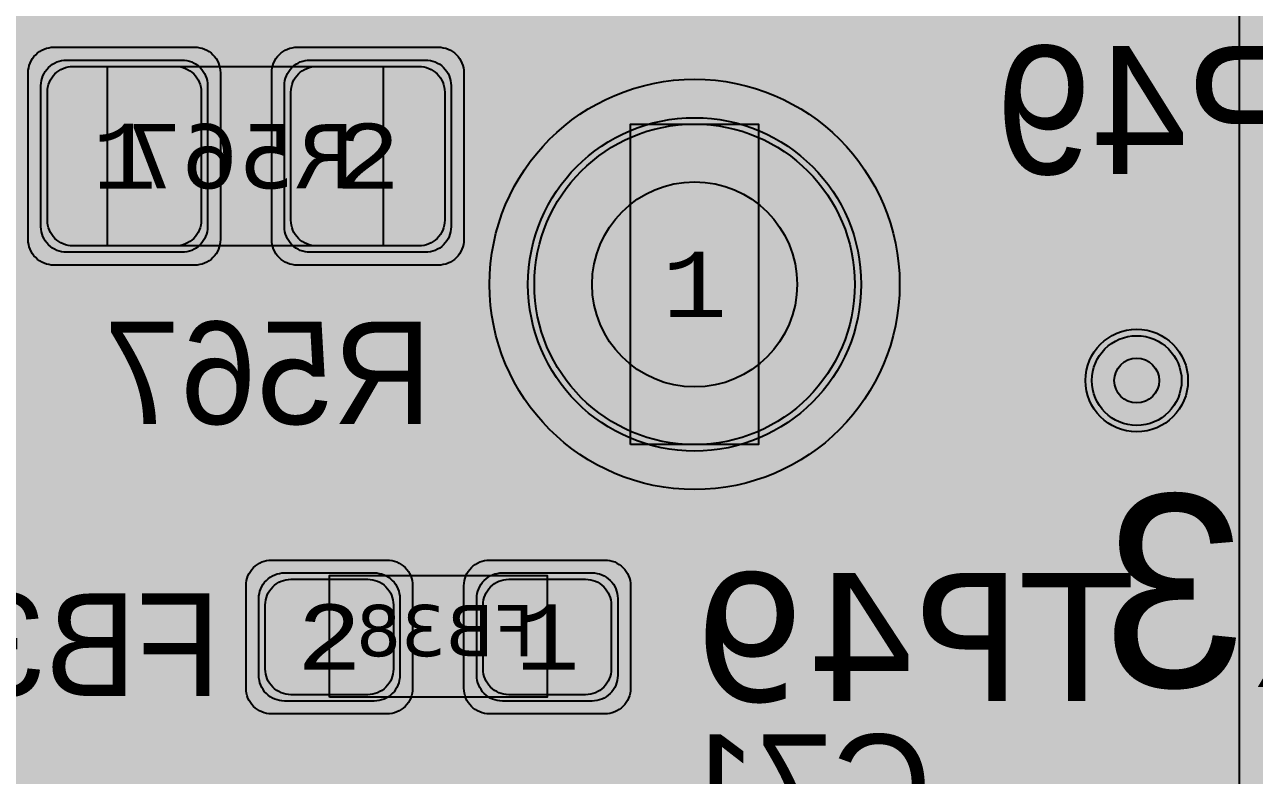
# Model space of a CAD drawing. Extents: x -28 to 199, y -61 to 255.
# Drawn here: x 45.02 to 54.62, y 66.92 to 72.78 of the extents above; entities that cross this region are included whole.
import ezdxf
from ezdxf.enums import TextEntityAlignment as Align

# ---------------------------------------------------------------- set-up
doc = ezdxf.new("R2010")
doc.units = 0
doc.header["$MEASUREMENT"] = 0
for name, color, linetype in [('ASSEMBLY_OUTLINES_BTM', 191, 'CONTINUOUS'), ('ASSEMBLY_PART_NUMBERS_BTM', 191, 'CONTINUOUS'), ('ASSEMBLY_REF_DES_BTM', 191, 'CONTINUOUS'), ('DRILL_DRAWING', 21, 'CONTINUOUS'), ('GENERATED_SILKSCREEN_BTM', 255, 'CONTINUOUS'), ('PART_HOLES_LAYER_2', 30, 'CONTINUOUS'), ('PART_HOLES_LAYER_3', 30, 'CONTINUOUS'), ('PART_HOLES_LAYER_BOTTOM', 30, 'CONTINUOUS'), ('PART_HOLES_LAYER_TOP', 30, 'CONTINUOUS'), ('PART_PADS_LAYER_2', 230, 'CONTINUOUS'), ('PART_PADS_LAYER_3', 81, 'CONTINUOUS'), ('PART_PADS_LAYER_BOTTOM', 10, 'CONTINUOUS'), ('PART_PADS_LAYER_TOP', 150, 'CONTINUOUS'), ('PART_PADS_SMD_BTM', 10, 'CONTINUOUS'), ('PIN_NUMBERS_BTM', 8, 'CONTINUOUS'), ('PIN_NUMBERS_TOP', 8, 'CONTINUOUS'), ('PLACEMENT_OUTLINES_BTM', 222, 'CONTINUOUS'), ('PLANE_DATA_LAYER_2', 230, 'CONTINUOUS'), ('PLANE_DATA_LAYER_3', 81, 'CONTINUOUS'), ('PLANE_DATA_LAYER_BOTTOM', 10, 'CONTINUOUS'), ('PLANE_DATA_LAYER_TOP', 150, 'CONTINUOUS'), ('PLANE_SHAPES_LAYER_2', 230, 'CONTINUOUS'), ('PLANE_SHAPES_LAYER_3', 81, 'CONTINUOUS'), ('PLANE_SHAPES_LAYER_BOTTOM', 10, 'CONTINUOUS'), ('PLANE_SHAPES_LAYER_TOP', 150, 'CONTINUOUS'), ('SILKSCREEN_OUTLINES_BTM', 211, 'CONTINUOUS'), ('SILKSCREEN_REF_DES_BTM', 211, 'CONTINUOUS'), ('SOLDERMASK_PADS_BTM', 12, 'CONTINUOUS'), ('SOLDERMASK_PADS_TOP', 180, 'CONTINUOUS'), ('SOLDERPASTE_PADS_BTM', 12, 'CONTINUOUS'), ('TRACES_LAYER_2', 230, 'CONTINUOUS'), ('TRACES_LAYER_BOTTOM', 10, 'CONTINUOUS'), ('VIA_HOLES_LAYER_2', 30, 'CONTINUOUS'), ('VIA_HOLES_LAYER_3', 30, 'CONTINUOUS'), ('VIA_HOLES_LAYER_BOTTOM', 30, 'CONTINUOUS'), ('VIA_HOLES_LAYER_TOP', 30, 'CONTINUOUS'), ('VIA_PADS_LAYER_2', 230, 'CONTINUOUS'), ('VIA_PADS_LAYER_3', 81, 'CONTINUOUS'), ('VIA_PADS_LAYER_BOTTOM', 10, 'CONTINUOUS'), ('VIA_PADS_LAYER_TOP', 150, 'CONTINUOUS')]:
    doc.layers.add(name, color=color, linetype=linetype)
doc.styles.add('COURIER_NEW', font='COUR.TTF')
doc.styles.add('VERDANA', font='verdana.TTF')
doc.styles.add('VERIBEST_GERBER_0', font='txt')

msp = doc.modelspace()

# ---------------------------------------------------------------- hatches: boundary and pattern name
at = {"layer": 'PART_HOLES_LAYER_2'}
h = msp.add_hatch(color=256, dxfattribs=at)
edge = h.paths.add_edge_path()
edge.add_arc((50.25, 70.75), 0.8, 0, 360)
at = {"layer": 'PART_HOLES_LAYER_3'}
h = msp.add_hatch(color=256, dxfattribs=at)
edge = h.paths.add_edge_path()
edge.add_arc((50.25, 70.75), 0.8, 0, 360)
at = {"layer": 'PART_HOLES_LAYER_BOTTOM'}
h = msp.add_hatch(color=256, dxfattribs=at)
edge = h.paths.add_edge_path()
edge.add_arc((50.25, 70.75), 0.8, 0, 360)
at = {"layer": 'PART_HOLES_LAYER_TOP'}
h = msp.add_hatch(color=256, dxfattribs=at)
edge = h.paths.add_edge_path()
edge.add_arc((50.25, 70.75), 0.8, 0, 360)
at = {"layer": 'PLANE_DATA_LAYER_2'}
h = msp.add_hatch(color=256, dxfattribs=at)
h.paths.add_polyline_path([(65.369302, 64.298799, -0.1463683674203885), (65.356784, 64.256954, 0.1463718273861734), (65.25, 63.9, 0.0863646660514256), (65.288214, 63.680414, -0.5191535251375334), (65.216494, 63.578472), (62.153101, 63.578472, 0.1989122151386115), (61.799548, 63.432025), (61.285791, 62.918268, -0.1989133663344686), (61.231909, 62.89595), (59.719998, 62.89595, -0.1989133663344515), (59.666116, 62.918268), (58.656252, 63.928132, 0.1989122151386167), (58.302699, 64.074579), (54.346907, 64.074579, -0.1989133663344758), (54.293025, 64.096897), (41.286369, 77.103553, 0.1989122151386104), (40.932816, 77.25), (38.853893, 77.25, -0.1385740107174436), (38.814013, 77.261269, 1.7877343018547802), (38.814013, 76.238731, -0.1385740107174436), (38.853893, 76.25), (40.694146, 76.25, -0.1989133663344516), (40.748028, 76.227682), (53.754684, 63.221026, 0.1989122151386167), (54.108237, 63.074579), (58.064029, 63.074579, -0.1989133663344758), (58.117911, 63.052261), (59.03997, 62.130202, -0.198909955685367), (59.062288, 62.076321), (59.062288, 62.07632, -0.414213562373095), (58.986088, 62.00012), (53.062481, 62.00012, -0.1989133663344686), (53.008599, 62.022438), (50.684772, 64.346265, 0.1989122151386141), (50.331219, 64.492712), (44.092712, 64.492712, 0.1989122151386104), (43.739159, 64.346265), (42.458985, 63.066091, -0.1650613667127268), (42.415061, 63.044426, 0.3763303779115919), (41.85, 62.4), (41.85, 62.399999, 0.9365272391993972), (43.144426, 62.31506, -0.165064708036731), (43.166091, 62.358985), (44.2775, 63.470394, -0.1989133663344515), (44.331382, 63.492712), (50.092549, 63.492712, -0.1989133663344758), (50.146431, 63.470394), (52.470257, 61.146567, 0.010332030357602), (52.485166, 61.132262, -0.6832300887908375), (52.433557, 61), (52.365446, 61, -0.1989133663344686), (52.311564, 61.022318), (50.775518, 62.558364, -0.0658860954308265), (50.763357, 62.574236, 1.3050575172076655), (49.875764, 61.686643, -0.0658860954308265), (49.891636, 61.674482), (50.436036, 61.130082, -0.198909955685367), (50.458354, 61.076201), (50.458354, 61.0762, -0.414213562373095), (50.382154, 61), (40.8262, 61, -0.414213562373095), (40.75, 61.0762), (40.75, 64.749992, 0.414213562373095), (40.749992, 64.75), (37.3262, 64.75, -0.414213562373095), (37.25, 64.8262), (37.25, 74.499992, 0.414213562373095), (37.249992, 74.5), (35.3262, 74.5, -0.414213562373095), (35.25, 74.5762), (35.25, 78.6738, -0.414213562373095), (35.3262, 78.75), (48.75, 78.749998), (50.46844, 78.749998, -0.1989133663344687), (50.522322, 78.72768), (54.477681, 74.772322, -0.1989099556853841), (54.499999, 74.718441), (54.499999, 68.782922, -0.6681819935815638), (54.369917, 68.729041), (53.022318, 70.07664, -0.198909955685367), (53, 70.130521), (53, 73.858005, -0.1650596066755281), (53.015739, 73.904383, 2.027417443028252), (51.984261, 73.904383, -0.1650596066755281), (52, 73.858005), (52, 69.891852, 0.1989122151386168), (52.146447, 69.538299), (54.477682, 67.207064, -0.198909955685367), (54.5, 67.153183), (54.5, 66.500008, 0.414213562373095), (54.500008, 66.5), (55.153182, 66.5, -0.1989133663344687), (55.207064, 66.477682), (57.163299, 64.521447, 0.1989122151386115), (57.516852, 64.375), (65.293102, 64.375, -0.414213562373095), (65.369302, 64.2988)], flags=0)
h.paths.add_polyline_path([(37.9, 75.25, -0.9999999999999999), (39.1, 75.25, -0.9999999999999999)], flags=0)
h.paths.add_polyline_path([(48.75, 70.75, -0.9999999999999999), (51.75, 70.75, -0.9999999999999999)], flags=0)
for points in [[(50.25, 70.75), (49.135458, 71.864542)], [(50.25, 70.75), (51.364542, 71.864542)], [(50.25, 70.75), (49.135458, 69.635458)], [(50.25, 70.75), (51.364542, 69.635458)]]:
    msp.add_hatch(color=256, dxfattribs=at).paths.add_polyline_path(points, is_closed=False, flags=0)
at = {"layer": 'PLANE_DATA_LAYER_3'}
for points in [[(50.25, 70.75), (50.25, 72.3262)], [(50.25, 70.75), (48.6738, 70.75)], [(50.25, 70.75), (51.8262, 70.75)], [(50.25, 70.75), (50.25, 69.1738)]]:
    msp.add_hatch(color=256, dxfattribs=at).paths.add_polyline_path(points, is_closed=False, flags=0)
at = {"layer": 'PLANE_DATA_LAYER_BOTTOM'}
h = msp.add_hatch(color=256, dxfattribs=at)
h.paths.add_polyline_path([(104.25, 88.8262, -0.414213562373095), (104.1738, 88.75), (100.500008, 88.75, 0.414213562373095), (100.5, 88.749992), (100.5, 82.532603, -0.1989099556853327), (100.477682, 82.478722), (100.271278, 82.272318, -0.1989133663344827), (100.217396, 82.25), (67.750008, 82.25, 0.414213562373095), (67.75, 82.249992), (67.75, 77.0762, -0.414213562373095), (67.6738, 77), (66.500008, 77, 0.414213562373095), (66.5, 76.999992), (66.5, 66.5762, -0.414213562373095), (66.4238, 66.5), (54.5762, 66.5, -0.414213562373095), (54.5, 66.5762), (54.5, 75.749992, 0.414213562373095), (54.499992, 75.75), (44.5762, 75.75, -0.414213562373095), (44.5, 75.8262), (44.5, 77.6738, -0.414213562373095), (44.5762, 77.75), (66.4238, 77.75, -0.414213562373095), (66.5, 77.6738), (66.5, 77.250008, 0.414213562373095), (66.500008, 77.25), (67.499992, 77.25, 0.414213562373095), (67.5, 77.250008), (67.5, 82.4238, -0.414213562373095), (67.5762, 82.5), (100.249992, 82.5, 0.414213562373095), (100.25, 82.500008), (100.25, 97.0738, -0.414213562373095), (100.3262, 97.15), (101.5, 97.15, 0.414213562373095), (101.95, 97.6), (101.95, 99.9, 0.414213562373095), (101.5, 100.35), (100.3262, 100.35, -0.414213562373095), (100.25, 100.4262), (100.25, 102.1738, -0.414213562373095), (100.3262, 102.25), (104.1738, 102.25, -0.414213562373095), (104.25, 102.1738)], flags=0)
h.paths.add_polyline_path([(64.25, 68, 0.414213562373095), (65, 68.75), (65, 76.75, 0.414213562373095), (64.25, 77.5), (57.25, 77.5, 0.414213562373095), (56.5, 76.75), (56.5, 68.75, 0.414213562373095), (57.25, 68)], flags=0)
at = {"layer": 'PLANE_DATA_LAYER_TOP'}
h = msp.add_hatch(color=256, dxfattribs=at)
h.paths.add_polyline_path([(111.75, 80.8262, -0.414213562373095), (111.6738, 80.75), (109.250008, 80.75, 0.414213562373095), (109.25, 80.749992), (109.25, 74.5762, -0.414213562373095), (109.1738, 74.5), (106.250008, 74.5, 0.414213562373095), (106.25, 74.499992), (106.25, 58.5762, -0.414213562373095), (106.1738, 58.5), (91.260998, 58.5, -0.8191892513055452), (91.231587, 58.646495, 4.980872284116067), (90.768413, 58.646495, -0.8191892513055452), (90.739002, 58.5), (85.627645, 58.5, -0.7052298689045091), (85.579454, 58.635226, 2.806069179206526), (84.820546, 58.635226, -0.7052298689045632), (84.772355, 58.5), (74.738091, 58.5, -0.414213562373095), (74.661891, 58.5762), (74.661891, 58.576202, -0.0845267741895575), (74.666185, 58.60142, 1.1846780877137952), (73.5, 58.8, 0.156168028646284), (73.611557, 58.451541, -0.1561673594429766), (73.625725, 58.407287), (73.625725, 58.407286, -0.1989099556853499), (73.603407, 58.353405), (71.05268, 55.802678, -0.4272207627312284), (70.942589, 55.805111, 1.0451882421740346), (70.094889, 54.957411, -0.2104215113746756), (70.11964, 54.901202), (70.11964, 54.901201, -0.1989099556853499), (70.097322, 54.84732), (67.846595, 52.596593, -0.3664644965078018), (67.748459, 52.588443, 0.6098299178732617), (66.8, 52.1, 0.156168028646284), (66.911557, 51.751541, -0.1561673594429766), (66.925725, 51.707287), (66.925725, 51.707286, -0.198909955685367), (66.903407, 51.653405), (58.272322, 43.02232, -0.1989133663344686), (58.21844, 43.000002), (57.651201, 43.000001, -0.414213562373095), (57.575001, 43.076201), (57.575001, 43.090922, -0.3495987658072757), (57.634162, 43.165193, 8.831212691112645), (57.365839, 43.165192, -0.3496059429713885), (57.425001, 43.090921), (57.425001, 43.0762, -0.414213562373095), (57.348801, 43), (57.250008, 43, 0.414213562373095), (57.25, 42.999992), (57.25, 32.000008, 0.414213562373095), (57.250008, 32), (62.4238, 32, -0.414213562373095), (62.5, 31.9238), (62.5, 21.3262, -0.414213562373095), (62.4238, 21.25), (54.8262, 21.25, -0.414213562373095), (54.75, 21.3262), (54.75, 58.249992, 0.414213562373095), (54.749992, 58.25), (41.0762, 58.25, -0.414213562373095), (41, 58.3262), (41, 64.999992, 0.414213562373095), (40.999992, 65), (35.5762, 65, -0.414213562373095), (35.5, 65.0762), (35.5, 77.6738, -0.414213562373095), (35.5762, 77.75), (37.9, 77.75), (41.644816, 77.749999, -0.097042777552727), (41.673572, 77.744365, 0.1959338524423953), (42.126428, 77.744365, -0.097042777552727), (42.155184, 77.749999), (43.1488, 77.749999, -0.414213562373095), (43.225, 77.673799), (43.225, 77.659079, -0.349598765807256), (43.165839, 77.584808, 8.831237411175364), (43.434161, 77.584808, -0.3495987658072816), (43.375, 77.659079), (43.375, 77.673799, -0.414213562373095), (43.4512, 77.749999), (48.75, 77.749998), (51.46844, 77.749998, -0.1989133663344687), (51.522322, 77.72768), (53.823515, 75.426487, -0.1989099556853327), (53.845833, 75.372606), (53.845833, 75.372605, -0.4447620489809358), (53.761786, 75.29681, 0.4328609731468924), (53.100478, 74.723943, -0.6908505378841184), (52.965252, 74.678868, 5.469559793701535), (53.099522, 74.276058, -0.690854296099147), (53.234748, 74.321132, 0.7057044927876465), (54.3, 74.699999), (54.3, 74.7, 0.0257956084643915), (54.29681, 74.761786, -0.0257922108060338), (54.296405, 74.769632), (54.296405, 74.769634, -0.6681819935815638), (54.426487, 74.823515), (54.47768, 74.772322, -0.198909955685367), (54.499998, 74.718441), (54.499998, 74.71844), (54.5, 66.500008, 0.414213562373095), (54.500008, 66.5), (58.539002, 66.5, -0.8191892513055452), (58.568413, 66.353505, 4.980872284116137), (59.031587, 66.353505, -0.8191892513055452), (59.060998, 66.5), (64.339002, 66.5, -0.8191892513054732), (64.368413, 66.353505, 4.980872284116205), (64.831587, 66.353505, -0.8191892513055452), (64.860998, 66.5), (66.499992, 66.5, 0.414213562373095), (66.5, 66.500008), (66.5, 69.639002, -0.819178711171439), (66.646495, 69.668413, 0.8191874026406359), (67.8, 69.899999), (67.8, 69.900001, 0.8191874026406359), (66.646495, 70.131587, -0.8191787111715169), (66.5, 70.160998), (66.5, 73.539002, -0.8191787111715169), (66.646495, 73.568413, 0.8191874026406359), (67.8, 73.799999), (67.8, 73.800001, 0.8191874026406268), (66.646495, 74.031587, -0.8191787111715887), (66.5, 74.060998), (66.5, 76.139002, -0.819178711171439), (66.646495, 76.168413, 0.6680589136901456), (67.755068, 76.172186, -0.6118675271671993), (67.890295, 76.183455, 2.2763893884955824), (68.127795, 77.0347, -0.3496070428872791), (68.034767, 77.053729), (68.017742, 77.074091, -0.1758758847909364), (68, 77.122969), (68, 81.006368, -0.5692974724252954), (68.112689, 81.073263, 0.3131902069108925), (68.793238, 81.146829, -0.5611690582058941), (68.917195, 81.107388, 1.7916596536806344), (69.634161, 81.834808, -0.3495987658072816), (69.575, 81.909079), (69.575, 81.9238, -0.414213562373095), (69.6512, 82), (70.406367, 82, -0.414213562373095), (70.482567, 81.9238), (70.482567, 81.923799, -0.125487114009819), (70.473263, 81.887311, 1.6845447419885715), (71.526737, 81.887311, -0.1254871140098189), (71.517433, 81.923799), (71.517433, 81.9238, -0.414213562373095), (71.593633, 82), (73.306367, 82, -0.414213562373095), (73.382567, 81.9238), (73.382567, 81.923799, -0.125487114009819), (73.373263, 81.887311, 1.6845447419885604), (74.426737, 81.887311, -0.1254871140098189), (74.417433, 81.923799), (74.417433, 81.9238, -0.414213562373095), (74.493633, 82), (79.206367, 82, -0.414213562373095), (79.282567, 81.9238), (79.282567, 81.923799, -0.125487114009819), (79.273263, 81.887311, 1.6845447419885715), (80.326737, 81.887311, -0.1254871140098189), (80.317433, 81.923799), (80.317433, 81.9238, -0.414213562373095), (80.393633, 82), (82.306367, 82, -0.414213562373095), (82.382567, 81.9238), (82.382567, 81.923799, -0.125487114009819), (82.373263, 81.887311, 1.6845447419885604), (83.426737, 81.887311, -0.1254871140098189), (83.417433, 81.923799), (83.417433, 81.9238, -0.414213562373095), (83.493633, 82), (84.906367, 82, -0.414213562373095), (84.982567, 81.9238), (84.982567, 81.923799, -0.125487114009819), (84.973263, 81.887311, 1.6845447419885715), (86.026737, 81.887311, -0.1254871140098189), (86.017433, 81.923799), (86.017433, 81.9238, -0.414213562373095), (86.093633, 82), (87.206367, 82, -0.414213562373095), (87.282567, 81.9238), (87.282567, 81.923799, -0.125487114009819), (87.273263, 81.887311, 1.6845447419885715), (88.326737, 81.887311, -0.1254871140098189), (88.317433, 81.923799), (88.317433, 81.9238, -0.414213562373095), (88.393633, 82), (89.506367, 82, -0.414213562373095), (89.582567, 81.9238), (89.582567, 81.923799, -0.125487114009819), (89.573263, 81.887311, 1.6845447419885604), (90.626737, 81.887311, -0.1254871140098189), (90.617433, 81.923799), (90.617433, 81.9238, -0.414213562373095), (90.693633, 82), (92.506367, 82, -0.414213562373095), (92.582567, 81.9238), (92.582567, 81.923799, -0.125487114009819), (92.573263, 81.887311, 1.6845447419885604), (93.626737, 81.887311, -0.1254871140098189), (93.617433, 81.923799), (93.617433, 81.9238, -0.414213562373095), (93.693633, 82), (95.006367, 82, -0.414213562373095), (95.082567, 81.9238), (95.082567, 81.923799, -0.125487114009819), (95.073263, 81.887311, 1.6845447419885604), (96.126737, 81.887311, -0.1254871140098189), (96.117433, 81.923799), (96.117433, 81.9238, -0.414213562373095), (96.193633, 82), (98.006367, 82, -0.414213562373095), (98.082567, 81.9238), (98.082567, 81.923799, -0.125487114009819), (98.073263, 81.887311, 1.6845447419885604), (99.126737, 81.887311, -0.1254871140098189), (99.117433, 81.923799), (99.117433, 81.9238, -0.414213562373095), (99.193633, 82), (100.999992, 82, 0.414213562373095), (101, 82.000008), (101, 83.506368, -0.5692974724252954), (101.112689, 83.573263, 1.6845419344154215), (101.112689, 84.626737, -0.5692974724253249), (101, 84.693632), (101, 85.506368, -0.5692974724252954), (101.112689, 85.573263, 0.7482378460620283), (101.926737, 86.387311, -0.1254871140098189), (101.917433, 86.423799), (101.917433, 86.4238, -0.414213562373095), (101.993633, 86.5), (106.499992, 86.5, 0.414213562373095), (106.5, 86.500008), (106.5, 87.806368, -0.5692974724253249), (106.612689, 87.873263, 1.6845419344154215), (106.612689, 88.926737, -0.5692974724252955), (106.5, 88.993632), (106.5, 93.406368, -0.5692974724252954), (106.612689, 93.473263, 0.5692943080699557), (107.5, 94), (107.5, 94.000001, 0.1709766412307431), (107.367539, 94.376043, -0.6297966940639971), (107.426916, 94.5), (108.260758, 94.5, -0.5383921361414342), (108.330801, 94.393793, 1.5163124244314785), (110.169199, 94.393793, -0.5383921361414342), (110.239242, 94.5), (110.4238, 94.5, -0.414213562373095), (110.5, 94.4238), (110.5, 88.264721, -0.1989099556853327), (110.477682, 88.21084), (109.188284, 86.921442, -0.2121765103082068), (109.130525, 86.899223, 0.840199213847622), (108.867796, 85.746754, -0.4719753211119933), (108.901602, 85.634066, 0.1487064000211908), (108.8, 85.300001), (108.8, 85.3, 0.9999999999999999), (110, 85.3, 0.0464115283870988), (109.989705, 85.410671, -0.0464145013318578), (109.988397, 85.424727), (109.988397, 85.424728, -0.4296417848251862), (110.068587, 85.500823, 0.138812761679958), (110.387311, 85.573263, -0.5692974724252954), (110.5, 85.506368), (110.5, 84.578893, -0.1989099556853327), (110.477682, 84.525012), (104.101988, 78.149318, -0.1989133663344686), (104.048106, 78.127), (95.48072, 78.127, 0.1989121654681736), (95.214141, 78.016579), (92.79688, 75.599318, -0.1989133663344686), (92.742998, 75.577), (88.101853, 75.577, -0.2121757463619588), (88.0453, 75.60213, 0.6867435445248404), (87, 75.200001), (87, 75.199999, 0.6867435445248404), (88.0453, 74.79787, -0.2121757463619228), (88.101853, 74.823), (92.93072, 74.823, 0.1989121654681668), (93.197299, 74.933421), (95.61456, 77.350682, -0.1989133663344687), (95.668442, 77.373), (104.235828, 77.373, 0.1989121654681737), (104.502407, 77.483421), (110.369918, 83.350932, -0.6681819935815638), (110.5, 83.297051), (110.5, 82.000008, 0.414213562373095), (110.500008, 82), (111.6738, 82, -0.414213562373095), (111.75, 81.9238)], flags=0)
h.paths.add_polyline_path([(37.9, 75.25, -0.9999999999999999), (39.1, 75.25, -0.9999999999999999)], flags=0)
h.paths.add_polyline_path([(37.9, 76.75, -0.9999999999999999), (39.1, 76.75, -0.9999999999999999)], flags=0)
h.paths.add_polyline_path([(41.9, 62.4, -0.9999999999999999), (43.1, 62.4, -0.9999999999999999)], flags=0)
h.paths.add_polyline_path([(43.1, 71.9, -0.9999999999999999), (44.300000000000004, 71.9, -0.9999999999999999)], flags=0)
h.paths.add_polyline_path([(49.6, 62.25, -0.9999999999999999), (50.800000000000004, 62.25, -0.9999999999999999)], flags=0)
h.paths.add_polyline_path([(49.8, 65.3, -0.9999999999999999), (51, 65.3, -0.9999999999999999)], flags=0)
h.paths.add_polyline_path([(48.75, 70.75, -0.9999999999999999), (51.75, 70.75, -0.9999999999999999)], flags=0)
h.paths.add_polyline_path([(53.1, 65.8, -0.9999999999999999), (54.300000000000004, 65.8, -0.9999999999999999)], flags=0)
h.paths.add_polyline_path([(53.1, 70, -0.9999999999999999), (54.300000000000004, 70, -0.9999999999999999)], flags=0)
h.paths.add_polyline_path([(56.199999999999996, 52.7, -0.9999999999999999), (57.4, 52.7, -0.9999999999999999)], flags=0)
h.paths.add_polyline_path([(56.6, 62.5, -0.9999999999999999), (57.800000000000004, 62.5, -0.9999999999999999)], flags=0)
h.paths.add_polyline_path([(57.449999999999996, 25.95, -0.9999999999999999), (58.65, 25.95, -0.9999999999999999)], flags=0)
h.paths.add_polyline_path([(58.25, 47.25, -0.9999999999999999), (61.25, 47.25, -0.9999999999999999)], flags=0)
h.paths.add_polyline_path([(60.1, 63.5, -0.9999999999999999), (61.300000000000004, 63.5, -0.9999999999999999)], flags=0)
h.paths.add_polyline_path([(61.9, 53.8, -0.9999999999999999), (63.1, 53.8, -0.9999999999999999)], flags=0)
h.paths.add_polyline_path([(63.99999999999999, 52, -0.9999999999999999), (65.19999999999999, 52, -0.9999999999999999)], flags=0)
h.paths.add_polyline_path([(65.10000000000001, 61.5, -0.9999999999999999), (66.3, 61.5, -0.9999999999999999)], flags=0)
h.paths.add_polyline_path([(65.30000000000001, 63.9, -0.9999999999999999), (66.5, 63.9, -0.9999999999999999)], flags=0)
h.paths.add_polyline_path([(66.60000000000001, 65.8, -0.9999999999999999), (67.8, 65.8, -0.9999999999999999)], flags=0)
h.paths.add_polyline_path([(67.4, 67.9, -0.9999999999999999), (68.6, 67.9, -0.9999999999999999)], flags=0)
h.paths.add_polyline_path([(70.9, 76.6, -0.9999999999999999), (72.1, 76.6, -0.9999999999999999)], flags=0)
h.paths.add_polyline_path([(71.80000000000001, 71.2, -0.9999999999999999), (73, 71.2, -0.9999999999999999)], flags=0)
h.paths.add_polyline_path([(71.95, 78.1, -0.9999999999999999), (73.14999999999999, 78.1, -0.9999999999999999)], flags=0)
h.paths.add_polyline_path([(73.60000000000001, 61.7, -0.9999999999999999), (74.8, 61.7, -0.9999999999999999)], flags=0)
h.paths.add_polyline_path([(74.7, 75.2, -0.9999999999999999), (75.89999999999999, 75.2, -0.9999999999999999)], flags=0)
h.paths.add_polyline_path([(77, 79.1, -0.9999999999999999), (78.19999999999999, 79.1, -0.9999999999999999)], flags=0)
h.paths.add_polyline_path([(80.4, 70.75, -0.9999999999999999), (81.6, 70.75, -0.9999999999999999)], flags=0)
h.paths.add_polyline_path([(81.711979, 59.850951, 3.11710032316846), (81.711979, 60.549049, -0.5142243253660422), (81.588021, 60.549049, 3.11710032316846), (81.588021, 59.850951, -0.5142243253660421)], flags=0)
h.paths.add_polyline_path([(83.10000000000001, 71.1, -0.9999999999999999), (84.3, 71.1, -0.9999999999999999)], flags=0)
h.paths.add_polyline_path([(83.4, 76.65, -0.9999999999999999), (84.6, 76.65, -0.9999999999999999)], flags=0)
h.paths.add_polyline_path([(84.9, 67.75, -0.9999999999999999), (86.1, 67.75, -0.9999999999999999)], flags=0)
h.paths.add_polyline_path([(85.10000000000001, 69.85, -0.9999999999999999), (86.3, 69.85, -0.9999999999999999)], flags=0)
h.paths.add_polyline_path([(86, 71.4, -0.9999999999999999), (87.19999999999999, 71.4, -0.9999999999999999)], flags=0)
h.paths.add_polyline_path([(87.226612, 78.223985, -0.5393332197642511), (87.182591, 78.343481, 2.6149685368234787), (86.398499, 78.181255, -0.2671722895712593), (86.436408, 78.115375), (86.436408, 78.115374, -0.237882998012536), (86.405508, 78.054101, 4.55071419752877)], flags=0)
h.paths.add_polyline_path([(86.9, 73.6, -0.9999999999999999), (88.1, 73.6, -0.9999999999999999)], flags=0)
h.paths.add_polyline_path([(87.10000000000001, 61.4, -0.9999999999999999), (88.3, 61.4, -0.9999999999999999)], flags=0)
h.paths.add_polyline_path([(88.60000000000001, 66.35, -0.9999999999999999), (89.8, 66.35, -0.9999999999999999)], flags=0)
h.paths.add_polyline_path([(88.60000000000001, 70.95, -0.9999999999999999), (89.8, 70.95, -0.9999999999999999)], flags=0)
h.paths.add_polyline_path([(90.2, 62.4, -0.9999999999999999), (91.39999999999999, 62.4, -0.9999999999999999)], flags=0)
h.paths.add_polyline_path([(91.9, 67.8, -0.9999999999999999), (93.1, 67.8, -0.9999999999999999)], flags=0)
h.paths.add_polyline_path([(93.10000000000001, 60.2, -0.9999999999999999), (94.3, 60.2, -0.9999999999999999)], flags=0)
h.paths.add_polyline_path([(93.5, 68.4, -0.9999999999999999), (94.69999999999999, 68.4, -0.9999999999999999)], flags=0)
h.paths.add_polyline_path([(94.60000000000001, 75.3, -0.9999999999999999), (95.8, 75.3, -0.9999999999999999)], flags=0)
h.paths.add_polyline_path([(94.7, 65.5, -0.9999999999999999), (95.89999999999999, 65.5, -0.9999999999999999)], flags=0)
h.paths.add_polyline_path([(95.5, 72.6, -0.9999999999999999), (96.69999999999999, 72.6, -0.9999999999999999)], flags=0)
h.paths.add_polyline_path([(96.10000000000001, 61.5, -0.9999999999999999), (97.3, 61.5, -0.9999999999999999)], flags=0)
h.paths.add_polyline_path([(96.30000000000001, 69.8, -0.9999999999999999), (97.5, 69.8, -0.9999999999999999)], flags=0)
h.paths.add_polyline_path([(96.30000000000001, 76.3, -0.9999999999999999), (97.5, 76.3, -0.9999999999999999)], flags=0)
h.paths.add_polyline_path([(98.2, 80.2, -0.9999999999999999), (99.39999999999999, 80.2, -0.9999999999999999)], flags=0)
h.paths.add_polyline_path([(98.9, 72.3, -0.9999999999999999), (100.1, 72.3, -0.9999999999999999)], flags=0)
h.paths.add_polyline_path([(100.10000000000001, 74.7, -0.9999999999999999), (101.3, 74.7, -0.9999999999999999)], flags=0)
h.paths.add_polyline_path([(101.165934, 65.501602, 0.5998704445959449), (102.1, 65.999999), (102.1, 66, 0.8187209481519998), (100.946754, 66.232204, -0.4719693884571701), (100.834066, 66.198398, 0.5430763090114091), (99.908776, 65.802249, -0.6512916037551323), (99.77355, 65.768443, 0.7140536735921964), (98.7, 65.4), (98.7, 65.399996, 0.917844148640831), (99.891224, 65.29775, -0.6512879159984512), (100.02645, 65.331557, 0.5735581643487523), (101.053246, 65.467796, -0.4719693884571702)], flags=0)
h.paths.add_polyline_path([(100.9, 79.2, -0.9999999999999999), (102.1, 79.2, -0.9999999999999999)], flags=0)
h.paths.add_polyline_path([(103.4, 85.5, -0.9999999999999999), (104.6, 85.5, -0.9999999999999999)], flags=0)
h.paths.add_polyline_path([(103.60000000000001, 79.7, -0.9999999999999999), (104.8, 79.7, -0.9999999999999999)], flags=0)
h.paths.add_polyline_path([(104.80000000000001, 71.9, -0.9999999999999999), (106, 71.9, -0.9999999999999999)], flags=0)
h.paths.add_polyline_path([(105.60000000000001, 81.8, -0.9999999999999999), (106.8, 81.8, -0.9999999999999999)], flags=0)
h.paths.add_polyline_path([(107.5, 83.9, -0.9999999999999999), (108.69999999999999, 83.9, -0.9999999999999999)], flags=0)
h.paths.add_polyline_path([(108.25, 91, -0.9999999999999999), (110.25, 91, -0.9999999999999999)], flags=0)
at = {"layer": 'PLANE_SHAPES_LAYER_2'}
msp.add_hatch(color=256, dxfattribs=at).paths.add_polyline_path([(111.75, 80.75), (110, 80.75), (110, 74), (106.25, 74), (106.25, 58.5), (74.75, 58.5), (67.25, 51), (67.25, 23.75), (56.5, 23.75), (56.5, 31.25), (63.5, 31.25), (63.5, 41.5), (56.5, 41.5), (56.5, 61), (40.75, 61), (40.75, 64.75), (37.25, 64.75), (37.25, 74.5), (35.25, 74.5), (35.25, 78.75), (50.5, 78.75), (54.5, 74.75), (54.5, 66.5), (66.5, 66.5), (66.5, 77), (68, 77), (68, 82), (101, 82), (101, 86.5), (106.5, 86.5), (106.5, 94.5), (110.5, 94.5), (110.5, 82), (111.75, 82)], flags=0)
at = {"layer": 'PLANE_SHAPES_LAYER_3'}
msp.add_hatch(color=256, dxfattribs=at).paths.add_polyline_path([(111.75, 80.75), (110, 80.75), (110, 74), (106.25, 74), (106.25, 58.5), (74.75, 58.5), (67.25, 51), (67.25, 23.75), (56.5, 23.75), (56.5, 31.25), (63.5, 31.25), (63.5, 41.5), (56.5, 41.5), (56.5, 61), (40.75, 61), (40.75, 64.75), (37.25, 64.75), (37.25, 74.5), (35.25, 74.5), (35.25, 78.75), (50.5, 78.75), (54.5, 74.75), (54.5, 66.5), (66.5, 66.5), (66.5, 77), (68, 77), (68, 82), (101, 82), (101, 86.5), (106.5, 86.5), (106.5, 94.5), (110.5, 94.5), (110.5, 82), (111.75, 82)], flags=0)
at = {"layer": 'PLANE_SHAPES_LAYER_TOP'}
msp.add_hatch(color=256, dxfattribs=at).paths.add_polyline_path([(111.75, 80.75), (109.25, 80.75), (109.25, 74.5), (106.25, 74.5), (106.25, 58.5), (59.5, 58.5), (59.5, 44.25), (58.25, 43), (54.75, 43), (54.75, 58.25), (41, 58.25), (41, 65), (35.5, 65), (35.5, 77.75), (51.5, 77.75), (54.5, 74.75), (54.5, 66.5), (66.5, 66.5), (66.5, 77), (68, 77), (68, 82), (101, 82), (101, 86.5), (106.5, 86.5), (106.5, 94.5), (110.5, 94.5), (110.5, 82), (111.75, 82)], flags=0)
at = {"layer": 'VIA_HOLES_LAYER_2'}
h = msp.add_hatch(color=256, dxfattribs=at)
edge = h.paths.add_edge_path()
edge.add_arc((53.7, 70), 0.175, 0, 360)
at = {"layer": 'VIA_HOLES_LAYER_3'}
h = msp.add_hatch(color=256, dxfattribs=at)
edge = h.paths.add_edge_path()
edge.add_arc((53.7, 70), 0.175, 0, 360)
at = {"layer": 'VIA_HOLES_LAYER_BOTTOM'}
h = msp.add_hatch(color=256, dxfattribs=at)
edge = h.paths.add_edge_path()
edge.add_arc((53.7, 70), 0.175, 0, 360)
at = {"layer": 'VIA_HOLES_LAYER_TOP'}
h = msp.add_hatch(color=256, dxfattribs=at)
edge = h.paths.add_edge_path()
edge.add_arc((53.7, 70), 0.175, 0, 360)

# ---------------------------------------------------------------- linework, layer by layer
at = {"layer": 'ASSEMBLY_OUTLINES_BTM'}
for points in [[(45.67, 71.05), (45.67, 72.45), (47.82, 72.45), (47.82, 71.05)], [(49.75, 69.5), (49.75, 72), (50.75, 72), (50.75, 69.5)], [(47.4, 67.53), (47.4, 68.48), (49.1, 68.48), (49.1, 67.53)]]:
    msp.add_lwpolyline(points, close=True, dxfattribs=at)
msp.add_circle((50.25, 70.75), 1.6, dxfattribs=at)
at = {"layer": 'GENERATED_SILKSCREEN_BTM', "const_width": 0.15}
for points in [[(52.653, 71.597), (52.821, 71.734), (52.824, 71.736), (52.826, 71.739), (52.827, 71.745), (52.826, 71.752), (52.823, 71.759), (52.818, 71.764), (52.812, 71.768), (52.805, 71.769), (52.798, 71.767), (52.635, 71.634), (52.312, 71.634), (52.156, 71.76), (52.156, 72.119), (52.292, 72.009), (52.296, 72.007), (52.297, 72.006), (52.3, 72.005), (52.304, 72.005), (52.641, 72.005), (52.645, 72.005), (52.651, 72.007), (52.653, 72.009), (52.821, 72.145), (52.824, 72.146), (52.825, 72.148), (52.827, 72.151), (52.829, 72.158), (52.83, 72.162), (52.83, 72.436), (52.829, 72.441), (52.827, 72.445), (52.825, 72.448), (52.824, 72.449), (52.821, 72.452), (52.653, 72.589), (52.649, 72.59), (52.647, 72.591), (52.645, 72.592), (52.641, 72.593), (52.304, 72.593), (52.3, 72.592), (52.298, 72.591), (52.295, 72.59), (52.291, 72.589), (52.123, 72.452), (52.12, 72.447), (52.119, 72.443), (52.117, 72.44), (52.116, 72.436), (52.116, 71.75), (52.117, 71.747), (52.119, 71.74), (52.12, 71.738), (52.123, 71.734), (52.291, 71.597), (52.296, 71.595), (52.297, 71.594), (52.3, 71.594), (52.301, 71.593), (52.302, 71.593), (52.304, 71.593), (52.641, 71.593), (52.645, 71.594), (52.649, 71.595), (52.653, 71.597)], [(53.706, 71.957), (53.168, 72.493), (53.168, 71.957), (53.706, 71.957)], [(54.012, 72.213), (54.009, 72.215), (54.008, 72.22), (54.006, 72.225), (54.005, 72.23), (54.005, 72.436), (54.006, 72.441), (54.008, 72.444), (54.008, 72.447), (54.009, 72.448), (54.011, 72.449), (54.012, 72.451), (54.182, 72.589), (54.187, 72.591), (54.191, 72.592), (54.195, 72.593), (54.699, 72.593)], [(52.789, 72.426), (52.789, 72.172), (52.635, 72.045), (52.312, 72.045), (52.156, 72.172), (52.156, 72.426), (52.312, 72.552), (52.635, 72.552), (52.789, 72.426)], [(53.168, 71.613), (53.167, 71.605), (53.162, 71.6), (53.155, 71.597), (53.148, 71.596), (53.141, 71.597), (53.135, 71.6), (53.13, 71.605), (53.128, 71.613), (53.128, 71.916), (53.081, 71.916), (53.074, 71.918), (53.068, 71.922), (53.065, 71.929), (53.064, 71.936), (53.065, 71.944), (53.068, 71.951), (53.074, 71.956), (53.081, 71.957), (53.128, 71.957), (53.128, 72.545), (53.129, 72.55), (53.132, 72.554), (53.136, 72.558), (53.141, 72.561), (53.147, 72.563), (53.153, 72.564), (53.158, 72.563), (53.163, 72.559), (53.77, 71.952), (53.774, 71.946), (53.776, 71.94), (53.775, 71.934), (53.771, 71.927), (53.769, 71.922), (53.765, 71.919), (53.761, 71.917), (53.756, 71.916), (53.168, 71.916), (53.168, 71.613)], [(54.679, 72.552), (54.201, 72.552), (54.045, 72.426), (54.045, 72.24), (54.201, 72.113), (54.679, 72.113), (54.679, 72.552)], [(54.701, 71.596), (54.693, 71.597), (54.686, 71.6), (54.681, 71.605), (54.679, 71.613), (54.679, 72.073), (54.195, 72.073), (54.188, 72.074), (54.186, 72.075), (54.184, 72.075), (54.182, 72.076), (54.012, 72.213)], [(45.7136, 69.6704), (45.7152, 69.6648), (45.7144, 69.6592), (45.7112, 69.6544), (45.7064, 69.6512), (45.7008, 69.6496), (45.6952, 69.6488), (45.6904, 69.6504), (45.6864, 69.6552), (45.2552, 70.4224), (45.2536, 70.4264), (45.2536, 70.4296), (45.2536, 70.4328), (45.2552, 70.436), (45.2576, 70.4408), (45.2608, 70.444), (45.2648, 70.4456), (45.2688, 70.4464), (45.8088, 70.4464), (45.8144, 70.4448), (45.8192, 70.4408), (45.8216, 70.436), (45.8224, 70.4296), (45.8216, 70.424), (45.8192, 70.4184), (45.8144, 70.4144), (45.8088, 70.4136), (45.296, 70.4136), (45.7136, 69.6704)], [(46.1488, 70.4432), (46.0144, 70.3336), (46.0112, 70.3296), (46.0096, 70.3232), (46.0104, 70.3184), (46.012, 70.3144), (46.0144, 70.3112), (46.0184, 70.308), (46.0224, 70.3056), (46.0264, 70.3048), (46.0304, 70.3048), (46.0336, 70.3072), (46.1648, 70.4136), (46.424, 70.4136), (46.5472, 70.3128), (46.5472, 70.0256), (46.4384, 70.1144), (46.4352, 70.1152), (46.4336, 70.116), (46.4328, 70.116), (46.4328, 70.1168), (46.4288, 70.1176), (46.1592, 70.1176), (46.156, 70.1168), (46.156, 70.116), (46.1544, 70.116), (46.152, 70.1152), (46.1496, 70.1144), (46.0144, 70.0056), (46.0136, 70.0032), (46.012, 70.0024), (46.0112, 70.0016), (46.0112, 70), (46.0096, 69.9944), (46.0088, 69.992), (46.0088, 69.772), (46.0096, 69.768), (46.0112, 69.7648), (46.012, 69.7616), (46.0144, 69.7592), (46.1488, 69.6496), (46.1528, 69.648), (46.1536, 69.6472), (46.156, 69.6472), (46.1568, 69.6464), (46.1576, 69.6464), (46.1592, 69.6464), (46.4288, 69.6464), (46.432, 69.6472), (46.4352, 69.648), (46.4384, 69.6496), (46.5728, 69.7592), (46.5752, 69.7608), (46.576, 69.7616), (46.5776, 69.764), (46.5792, 69.7696), (46.58, 69.772), (46.58, 70.3208), (46.5792, 70.3248), (46.5776, 70.328), (46.576, 70.3296), (46.5752, 70.3312), (46.5728, 70.3336), (46.4384, 70.4432), (46.4352, 70.444), (46.4336, 70.4448), (46.432, 70.4456), (46.4288, 70.4464), (46.1592, 70.4464), (46.156, 70.4456), (46.1544, 70.4448), (46.152, 70.444), (46.1488, 70.4432)], [(47.1856, 70.1712), (47.1888, 70.1704), (47.1912, 70.1696), (47.1944, 70.168), (47.3032, 70.08), (47.3032, 70.4136), (46.7808, 70.4136), (46.7752, 70.4152), (46.7704, 70.4184), (46.768, 70.424), (46.7672, 70.4296), (46.768, 70.436), (46.7704, 70.4408), (46.7752, 70.4448), (46.7808, 70.4464), (47.3208, 70.4464), (47.3264, 70.4448), (47.3312, 70.4408), (47.3352, 70.436), (47.3368, 70.4304), (47.3368, 70.0456), (47.336, 70.04), (47.3336, 70.036), (47.3304, 70.0336), (47.3248, 70.032), (47.3216, 70.0304), (47.3176, 70.0296), (47.3136, 70.0304), (47.3104, 70.0328), (47.18, 70.1392), (46.9216, 70.1392), (46.7968, 70.0376), (46.7968, 69.78), (46.9216, 69.68), (47.18, 69.68), (47.3104, 69.7856), (47.316, 69.788), (47.3208, 69.788), (47.3264, 69.7848), (47.3304, 69.7808), (47.3336, 69.7752), (47.3352, 69.7696), (47.3344, 69.7664), (47.3336, 69.764), (47.332, 69.7616), (47.3296, 69.76), (47.1944, 69.6496), (47.192, 69.648), (47.1888, 69.648), (47.1856, 69.6464), (46.916, 69.6464), (46.9144, 69.6464), (46.9128, 69.6472), (46.912, 69.6472), (46.9104, 69.648), (46.9088, 69.648), (46.9056, 69.6496), (46.7704, 69.76), (46.768, 69.7624), (46.7672, 69.764), (46.7656, 69.7688), (46.7648, 69.772), (46.7648, 70.0456), (46.7656, 70.0488), (46.7672, 70.0536), (46.7672, 70.0552), (46.7688, 70.056), (46.7696, 70.0576), (46.7704, 70.0592), (46.9056, 70.168), (46.9096, 70.1696), (46.9128, 70.1704), (46.916, 70.1712), (47.1856, 70.1712)], [(47.5256, 70.1424), (47.5232, 70.144), (47.5224, 70.148), (47.5208, 70.152), (47.52, 70.156), (47.52, 70.3208), (47.5208, 70.3248), (47.5224, 70.3272), (47.5224, 70.3296), (47.5232, 70.3304), (47.5248, 70.3312), (47.5256, 70.3328), (47.6616, 70.4432), (47.6656, 70.4448), (47.6688, 70.4456), (47.672, 70.4464), (48.0752, 70.4464), (48.0824, 70.4448), (48.0872, 70.4408), (48.0912, 70.436), (48.0928, 70.4304), (48.0928, 69.6624), (48.0912, 69.656), (48.0872, 69.652), (48.0824, 69.6496), (48.0768, 69.6488), (48.0704, 69.6496), (48.0648, 69.652), (48.0608, 69.656), (48.0592, 69.6624), (48.0592, 70.0304), (47.6832, 70.0304), (47.552, 69.6576), (47.5488, 69.652), (47.5432, 69.6488), (47.5376, 69.648), (47.532, 69.6496), (47.5272, 69.652), (47.5232, 69.656), (47.5216, 69.6616), (47.5224, 69.668), (47.6536, 70.0408), (47.5256, 70.1424)], [(48.0592, 70.4136), (47.6768, 70.4136), (47.552, 70.3128), (47.552, 70.164), (47.6768, 70.0624), (48.0592, 70.0624), (48.0592, 70.4136)], [(46.5472, 69.984), (46.5472, 69.78), (46.424, 69.6792), (46.1656, 69.6792), (46.0408, 69.78), (46.0408, 69.984), (46.1656, 70.0856), (46.424, 70.0856), (46.5472, 69.984)], [(54.1145, 67.5905), (54.368, 67.796), (54.3725, 67.799), (54.3755, 67.8035), (54.377, 67.808), (54.377, 67.8125), (54.3755, 67.823), (54.3695, 67.8335), (54.362, 67.841), (54.353, 67.847), (54.3425, 67.8485), (54.332, 67.8455), (54.0875, 67.646), (53.603, 67.646), (53.369, 67.835), (53.369, 68.114), (53.6, 68.3045), (53.849, 68.3045), (53.861, 68.3075), (53.8685, 68.3135), (53.873, 68.324), (53.8745, 68.3345), (53.873, 68.345), (53.8685, 68.354), (53.861, 68.3615), (53.849, 68.3645), (53.6, 68.3645), (53.369, 68.555), (53.369, 68.834), (53.603, 69.023), (54.0875, 69.023), (54.332, 68.8235), (54.3425, 68.8205), (54.353, 68.822), (54.362, 68.8265), (54.3695, 68.8355), (54.3755, 68.8445), (54.377, 68.855), (54.377, 68.861), (54.3755, 68.8655), (54.3725, 68.87), (54.368, 68.873), (54.1145, 69.0785), (54.11, 69.08), (54.1055, 69.0815), (54.104, 69.083), (54.098, 69.0845), (53.5925, 69.0845), (53.585, 69.083), (53.582, 69.0815), (53.579, 69.08), (53.573, 69.0785), (53.3195, 68.873), (53.315, 68.8655), (53.3135, 68.8595), (53.3105, 68.855), (53.309, 68.849), (53.309, 68.54), (53.3105, 68.5355), (53.3135, 68.525), (53.315, 68.5175), (53.3195, 68.5145), (53.54, 68.3345), (53.3195, 68.1545), (53.318, 68.1515), (53.315, 68.1485), (53.3135, 68.147), (53.3135, 68.144), (53.3105, 68.1335), (53.309, 68.129), (53.309, 67.82), (53.3105, 67.8125), (53.3135, 67.8065), (53.315, 67.8005), (53.3195, 67.796), (53.573, 67.5905), (53.579, 67.5875), (53.5805, 67.586), (53.585, 67.586), (53.5865, 67.5845), (53.588, 67.5845), (53.5925, 67.5845), (54.098, 67.5845), (54.104, 67.586), (54.11, 67.5875), (54.1145, 67.5905)], [(45.1416, 68.2064), (45.2448, 68.3208), (45.2504, 68.3248), (45.256, 68.3264), (45.6712, 68.3264), (45.6768, 68.3248), (45.6816, 68.3208), (45.6856, 68.316), (45.6872, 68.3104), (45.6872, 67.9608), (45.6872, 67.9584), (45.6872, 67.956), (45.6872, 67.5424), (45.6856, 67.5368), (45.6816, 67.5312), (45.6768, 67.5272), (45.6712, 67.5264), (45.2512, 67.5264), (45.12, 67.6408), (45.1168, 67.6456), (45.1152, 67.652), (45.1152, 67.8232), (45.2328, 67.956), (45.1488, 68.0232), (45.1464, 68.0264), (45.144, 68.0304), (45.1424, 68.0344), (45.1416, 68.0368), (45.1416, 68.2064)], [(45.6536, 68.2936), (45.264, 68.2936), (45.1744, 68.1936), (45.1744, 68.0456), (45.2632, 67.9744), (45.6536, 67.9744), (45.6536, 68.2936)], [(45.8872, 68.2936), (45.8816, 68.2952), (45.8768, 68.2984), (45.8744, 68.304), (45.8736, 68.3096), (45.8744, 68.316), (45.8768, 68.3208), (45.8816, 68.3248), (45.8872, 68.3264), (46.4272, 68.3264), (46.4328, 68.3248), (46.4376, 68.3208), (46.4416, 68.316), (46.4432, 68.3104), (46.4432, 67.5424), (46.4416, 67.5368), (46.4376, 67.532), (46.4328, 67.5296), (46.4272, 67.5288), (46.4208, 67.5296), (46.4152, 67.532), (46.4112, 67.5368), (46.4096, 67.5424), (46.4096, 67.9464), (46.0472, 67.9464), (46.0416, 67.9472), (46.0368, 67.9512), (46.0344, 67.9568), (46.0336, 67.9624), (46.0344, 67.968), (46.0368, 67.9736), (46.0416, 67.9776), (46.0472, 67.9792), (46.4096, 67.9792), (46.4096, 68.2936), (45.8872, 68.2936)], [(45.6536, 67.9416), (45.2648, 67.9416), (45.1472, 67.8096), (45.1472, 67.6592), (45.2632, 67.5592), (45.6536, 67.5592), (45.6536, 67.9416)], [(50.1952, 66.4592), (50.1952, 67.2104), (50.196, 67.216), (50.1984, 67.22), (50.2024, 67.2224), (50.208, 67.2232), (50.212, 67.224), (50.216, 67.224), (50.2192, 67.2224), (50.2224, 67.2192), (50.3784, 67), (50.38, 66.9968), (50.3808, 66.9944), (50.3808, 66.9888), (50.3784, 66.984), (50.3744, 66.98), (50.3696, 66.9768), (50.364, 66.9752), (50.3608, 66.9752), (50.3584, 66.976), (50.3544, 66.9808), (50.2264, 67.16), (50.2264, 66.4592)], [(51.1, 66.4352), (50.6688, 67.2024), (50.6672, 67.2064), (50.6672, 67.2096), (50.6672, 67.2128), (50.6688, 67.216), (50.6712, 67.2208), (50.6744, 67.224), (50.6784, 67.2256), (50.6824, 67.2264), (51.2224, 67.2264), (51.228, 67.2248), (51.2328, 67.2208), (51.2352, 67.216), (51.236, 67.2096), (51.2352, 67.204), (51.2328, 67.1984), (51.228, 67.1944), (51.2224, 67.1936), (50.7096, 67.1936), (51.1272, 66.4504)], [(51.992, 66.552), (51.992, 67.1008), (51.9912, 67.1048), (51.9896, 67.108), (51.988, 67.1096), (51.9872, 67.1112), (51.9856, 67.1136), (51.8504, 67.2232), (51.848, 67.224), (51.8456, 67.2248), (51.8448, 67.2256), (51.8416, 67.2264), (51.572, 67.2264), (51.568, 67.2256), (51.5664, 67.2248), (51.564, 67.224), (51.5616, 67.2232), (51.4264, 67.1136), (51.4232, 67.1096), (51.4216, 67.1032), (51.4224, 67.0984), (51.424, 67.0944), (51.4264, 67.0912), (51.4304, 67.088), (51.4344, 67.0856), (51.4384, 67.0848), (51.4424, 67.0848), (51.4456, 67.0872), (51.5776, 67.1936), (51.836, 67.1936), (51.9592, 67.0928), (51.9592, 66.56)]]:
    msp.add_lwpolyline(points, dxfattribs=at)
for points in [[(47.019515, 72.450005, 1.10969e-05), (47.019508, 72.449995), (46.480492, 72.449995, 1.10969e-05), (46.480485, 72.450005), (47.019515, 72.450005)], [(47.019515, 71.049995), (46.480485, 71.049995, 1.10969e-05), (46.480492, 71.050005), (47.019508, 71.050005, 1.10969e-05), (47.019515, 71.049995)], [(48.542098, 68.480005, 1.22306e-05), (48.542089, 68.479995), (47.957911, 68.479995, 1.22306e-05), (47.957902, 68.480005), (48.542098, 68.480005)], [(48.533844, 67.529995), (47.966156, 67.529995, 1.1642e-05), (47.966164, 67.530005), (48.533836, 67.530005, 1.1642e-05), (48.533844, 67.529995)]]:
    msp.add_lwpolyline(points, format="xyb", dxfattribs=at)
msp.add_lwpolyline([(48.65, 70.75, -1), (51.85, 70.75, -1)], format="xyb", close=True, dxfattribs=at)
at = {"layer": 'PART_HOLES_LAYER_2'}
msp.add_circle((50.25, 70.75), 0.8, dxfattribs=at)
at = {"layer": 'PART_HOLES_LAYER_3'}
msp.add_circle((50.25, 70.75), 0.8, dxfattribs=at)
at = {"layer": 'PART_HOLES_LAYER_BOTTOM'}
msp.add_circle((50.25, 70.75), 0.8, dxfattribs=at)
at = {"layer": 'PART_HOLES_LAYER_TOP'}
msp.add_circle((50.25, 70.75), 0.8, dxfattribs=at)
at = {"layer": 'PART_PADS_LAYER_2'}
msp.add_circle((50.25, 70.75), 1.25, dxfattribs=at)
at = {"layer": 'PART_PADS_LAYER_3'}
msp.add_circle((50.25, 70.75), 1.25, dxfattribs=at)
at = {"layer": 'PART_PADS_LAYER_BOTTOM'}
msp.add_circle((50.25, 70.75), 1.25, dxfattribs=at)
at = {"layer": 'PART_PADS_LAYER_TOP'}
msp.add_circle((50.25, 70.75), 1.25, dxfattribs=at)
at = {"layer": 'PART_PADS_SMD_BTM'}
for points in [[(46.25, 72.5, -0.4142135624), (46.45, 72.3), (46.45, 71.2, -0.4142135624), (46.25, 71), (45.35, 71, -0.4142135624), (45.15, 71.2), (45.15, 72.3, -0.4142135624), (45.35, 72.5)], [(48.15, 72.5, -0.4142135624), (48.35, 72.3), (48.35, 71.2, -0.4142135624), (48.15, 71), (47.25, 71, -0.4142135624), (47.05, 71.2), (47.05, 72.3, -0.4142135624), (47.25, 72.5)], [(47.95, 67.7, -0.4142135624), (47.75, 67.5), (47.05, 67.5, -0.4142135624), (46.85, 67.7), (46.85, 68.3, -0.4142135624), (47.05, 68.5), (47.75, 68.5, -0.4142135624), (47.95, 68.3)], [(49.65, 67.7, -0.4142135624), (49.45, 67.5), (48.75, 67.5, -0.4142135624), (48.55, 67.7), (48.55, 68.3, -0.4142135624), (48.75, 68.5), (49.45, 68.5, -0.4142135624), (49.65, 68.3)]]:
    msp.add_lwpolyline(points, format="xyb", close=True, dxfattribs=at)
at = {"layer": 'PLACEMENT_OUTLINES_BTM'}
for points in [[(45.67, 71.05), (45.67, 72.45), (47.82, 72.45), (47.82, 71.05)], [(47.4, 67.53), (47.4, 68.48), (49.1, 68.48), (49.1, 67.53)]]:
    msp.add_lwpolyline(points, close=True, dxfattribs=at)
msp.add_circle((50.25, 70.75), 1.6, dxfattribs=at)
at = {"layer": 'PLANE_DATA_LAYER_2', "const_width": 0.5}
for points in [[(50.25, 70.75), (49.135458, 71.864542)], [(50.25, 70.75), (51.364542, 71.864542)], [(50.25, 70.75), (49.135458, 69.635458)], [(50.25, 70.75), (51.364542, 69.635458)]]:
    msp.add_lwpolyline(points, dxfattribs=at)
at = {"layer": 'PLANE_DATA_LAYER_3', "const_width": 0.5}
for points in [[(50.25, 70.75), (50.25, 72.3262)], [(50.25, 70.75), (48.6738, 70.75)], [(50.25, 70.75), (51.8262, 70.75)], [(50.25, 70.75), (50.25, 69.1738)]]:
    msp.add_lwpolyline(points, dxfattribs=at)
at = {"layer": 'PLANE_SHAPES_LAYER_2'}
msp.add_lwpolyline([(56.5, 41.5), (56.5, 61), (40.75, 61), (40.75, 64.75), (37.25, 64.75), (37.25, 74.5), (35.25, 74.5), (35.25, 78.75), (50.5, 78.75), (54.5, 74.75), (54.5, 66.5), (66.5, 66.5)], dxfattribs=at)
at = {"layer": 'PLANE_SHAPES_LAYER_3'}
msp.add_lwpolyline([(56.5, 41.5), (56.5, 61), (40.75, 61), (40.75, 64.75), (37.25, 64.75), (37.25, 74.5), (35.25, 74.5), (35.25, 78.75), (50.5, 78.75), (54.5, 74.75), (54.5, 66.5), (66.5, 66.5)], dxfattribs=at)
at = {"layer": 'PLANE_SHAPES_LAYER_BOTTOM'}
msp.add_solid([(54.5, 66.5), (66.5, 66.5), (54.5, 77.75), (66.5, 77.75)], dxfattribs=at)
at = {"layer": 'PLANE_SHAPES_LAYER_TOP'}
msp.add_lwpolyline([(54.75, 43), (54.75, 58.25), (41, 58.25), (41, 65), (35.5, 65), (35.5, 77.75), (51.5, 77.75), (54.5, 74.75), (54.5, 66.5), (66.5, 66.5)], dxfattribs=at)
at = {"layer": 'SILKSCREEN_OUTLINES_BTM'}
for points in [[(45.67, 71.05), (45.67, 72.45), (47.82, 72.45), (47.82, 71.05)], [(47.4, 67.53), (47.4, 68.48), (49.1, 68.48), (49.1, 67.53)]]:
    msp.add_lwpolyline(points, close=True, dxfattribs=at)
msp.add_circle((50.25, 70.75), 1.6, dxfattribs=at)
at = {"layer": 'SOLDERMASK_PADS_BTM'}
for points in [[(46.35, 72.6, -0.4142135624), (46.55, 72.4), (46.55, 71.1, -0.4142135624), (46.35, 70.9), (45.25, 70.9, -0.4142135624), (45.05, 71.1), (45.05, 72.4, -0.4142135624), (45.25, 72.6)], [(48.25, 72.6, -0.4142135624), (48.45, 72.4), (48.45, 71.1, -0.4142135624), (48.25, 70.9), (47.15, 70.9, -0.4142135624), (46.95, 71.1), (46.95, 72.4, -0.4142135624), (47.15, 72.6)], [(48.05, 67.6, -0.4142135624), (47.85, 67.4), (46.95, 67.4, -0.4142135624), (46.75, 67.6), (46.75, 68.4, -0.4142135624), (46.95, 68.6), (47.85, 68.6, -0.4142135624), (48.05, 68.4)], [(49.75, 67.6, -0.4142135624), (49.55, 67.4), (48.65, 67.4, -0.4142135624), (48.45, 67.6), (48.45, 68.4, -0.4142135624), (48.65, 68.6), (49.55, 68.6, -0.4142135624), (49.75, 68.4)]]:
    msp.add_lwpolyline(points, format="xyb", close=True, dxfattribs=at)
msp.add_circle((50.25, 70.75), 1.3, dxfattribs=at)
at = {"layer": 'SOLDERMASK_PADS_TOP'}
msp.add_circle((50.25, 70.75), 1.3, dxfattribs=at)
at = {"layer": 'SOLDERPASTE_PADS_BTM'}
for points in [[(46.2, 72.45, -0.4142135624), (46.4, 72.25), (46.4, 71.25, -0.4142135624), (46.2, 71.05), (45.4, 71.05, -0.4142135624), (45.2, 71.25), (45.2, 72.25, -0.4142135624), (45.4, 72.45)], [(48.1, 72.45, -0.4142135624), (48.3, 72.25), (48.3, 71.25, -0.4142135624), (48.1, 71.05), (47.3, 71.05, -0.4142135624), (47.1, 71.25), (47.1, 72.25, -0.4142135624), (47.3, 72.45)], [(47.9, 67.75, -0.4142135624), (47.7, 67.55), (47.1, 67.55, -0.4142135624), (46.9, 67.75), (46.9, 68.25, -0.4142135624), (47.1, 68.45), (47.7, 68.45, -0.4142135624), (47.9, 68.25)], [(49.6, 67.75, -0.4142135624), (49.4, 67.55), (48.8, 67.55, -0.4142135624), (48.6, 67.75), (48.6, 68.25, -0.4142135624), (48.8, 68.45), (49.4, 68.45, -0.4142135624), (49.6, 68.25)]]:
    msp.add_lwpolyline(points, format="xyb", close=True, dxfattribs=at)
at = {"layer": 'TRACES_LAYER_2', "const_width": 0.5}
for points in [[(98.8, 80.2), (71.50392, 80.2), (69.418058, 78.114138), (69.418058, 66.70991), (67.583148, 64.875), (57.516852, 64.875), (52.5, 69.891852), (52.5, 74.3)], [(71.5, 76.6), (71.5, 66.169109), (68.409363, 63.078472), (62.153101, 63.078472), (61.470579, 62.39595), (59.481328, 62.39595), (58.302699, 63.574579), (54.108237, 63.574579), (40.932816, 76.75), (38.5, 76.75)]]:
    msp.add_lwpolyline(points, dxfattribs=at)
at = {"layer": 'TRACES_LAYER_BOTTOM'}
for points, const_width in [([(45.8, 74.25), (45.8, 71.75)], 0.5), ([(47.4, 68), (47.4, 69.6), (47.7, 69.9), (47.7, 71.75)], 0.5), ([(52.15, 63.75), (52.15, 65), (49.962653, 67.187347), (49.912653, 67.187347), (49.1, 68)], 0.75)]:
    msp.add_lwpolyline(points, dxfattribs=dict(at, const_width=const_width))
at = {"layer": 'VIA_HOLES_LAYER_2'}
msp.add_circle((53.7, 70), 0.175, dxfattribs=at)
at = {"layer": 'VIA_HOLES_LAYER_3'}
msp.add_circle((53.7, 70), 0.175, dxfattribs=at)
at = {"layer": 'VIA_HOLES_LAYER_BOTTOM'}
msp.add_circle((53.7, 70), 0.175, dxfattribs=at)
at = {"layer": 'VIA_HOLES_LAYER_TOP'}
msp.add_circle((53.7, 70), 0.175, dxfattribs=at)
at = {"layer": 'VIA_PADS_LAYER_2'}
msp.add_circle((53.7, 70), 0.4, dxfattribs=at)
at = {"layer": 'VIA_PADS_LAYER_3'}
msp.add_circle((53.7, 70), 0.4, dxfattribs=at)
at = {"layer": 'VIA_PADS_LAYER_BOTTOM'}
msp.add_circle((53.7, 70), 0.35, dxfattribs=at)
at = {"layer": 'VIA_PADS_LAYER_TOP'}
msp.add_circle((53.7, 70), 0.35, dxfattribs=at)

# ---------------------------------------------------------------- texts
at = {"layer": 'ASSEMBLY_PART_NUMBERS_BTM', "style": 'VERIBEST_GERBER_0', "text_generation_flag": 2}
for s, p in [('CL10B104KB8SFNC', (70, 74.54)), ('ERJ-6RQJ4R7V', (46.75, 74.29)), ('ERJ-3EKF1022V', (74.5, 73.71)), ('5126', (50.25, 73.29)), ('MMZ1608A182B', (50.5, 71.71)), ('ERJ-3EKF1022V', (70, 71.04)), ('ERJ-3EKF1022V', (70, 69.54)), ('CL21B106KOQNNNE', (70, 67.71))]:
    msp.add_text(s, height=2.032, dxfattribs=at).set_placement(p, align=Align.TOP_LEFT)
at = {"layer": 'ASSEMBLY_REF_DES_BTM', "style": 'VERDANA', "text_generation_flag": 2}
for s, height, p in [('R567', 0.5, (47.6, 72)), ('TP49', 1, (53.65, 68.5)), ('FB38', 0.4, (49, 68.25))]:
    msp.add_text(s, height=height, dxfattribs=at).set_placement(p, align=Align.TOP_LEFT)
at = {"layer": 'DRILL_DRAWING', "style": 'VERIBEST_GERBER_0'}
for s, p in [('K', (50.25, 70.75)), ('A', (53.7, 70))]:
    msp.add_text(s, height=2, dxfattribs=at).set_placement(p, align=Align.MIDDLE_CENTER)
at = {"layer": 'PIN_NUMBERS_BTM', "style": 'COURIER_NEW'}
for s, p in [('1', (45.8, 71.75)), ('2', (47.7, 71.75)), ('1', (50.25, 70.75)), ('2', (47.4, 68)), ('1', (49.1, 68))]:
    msp.add_text(s, height=0.508, dxfattribs=at).set_placement(p, align=Align.MIDDLE_CENTER)
at = {"layer": 'PIN_NUMBERS_TOP', "style": 'COURIER_NEW'}
for s, p in [('1', (45.8, 71.75)), ('2', (47.7, 71.75)), ('1', (50.25, 70.75)), ('2', (47.4, 68)), ('1', (49.1, 68))]:
    msp.add_text(s, height=0.508, dxfattribs=at).set_placement(p, align=Align.MIDDLE_CENTER)
at = {"layer": 'SILKSCREEN_REF_DES_BTM', "style": 'VERIBEST_GERBER_0', "text_generation_flag": 2}
for s, height, p in [('TP49', 1, (55.8, 72.61)), ('R567', 0.8, (48.2, 70.46)), ('R3', 1.5, (56, 69.11)), ('FB38', 0.8, (46.55, 68.34)), ('C71', 0.8, (52.1, 67.24))]:
    msp.add_text(s, height=height, dxfattribs=at).set_placement(p, align=Align.TOP_LEFT)

doc.saveas('drawing.dxf')
